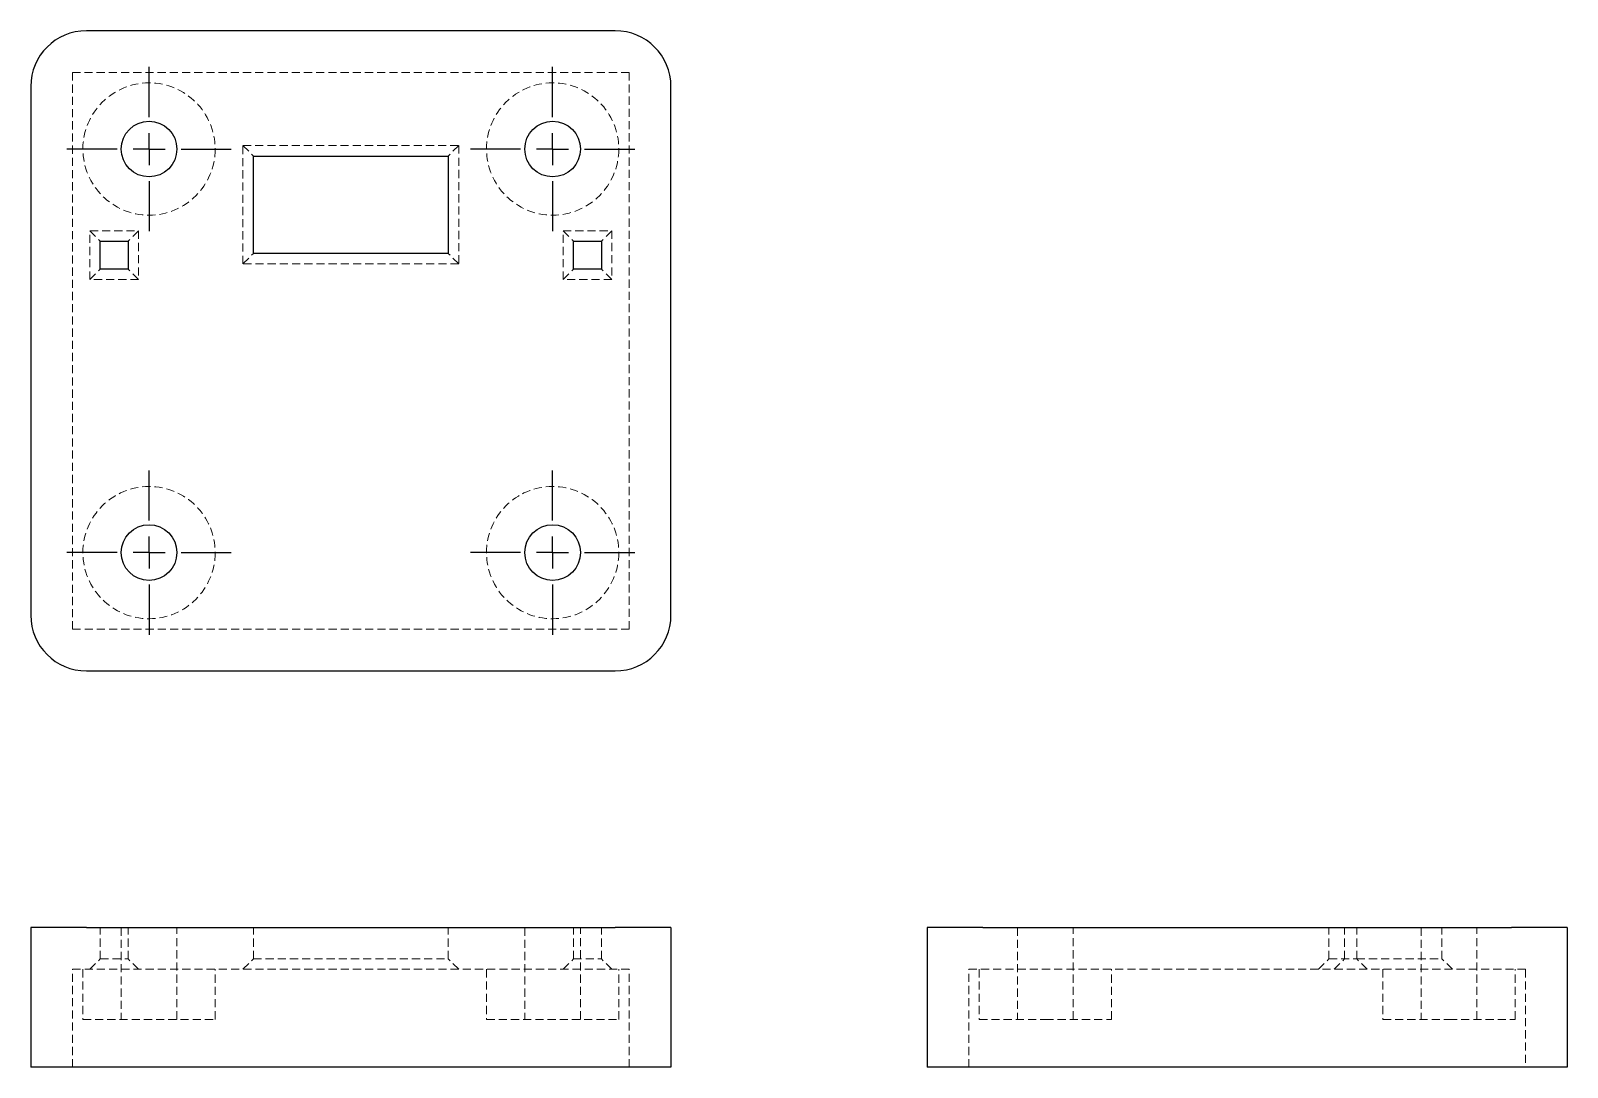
# Model space of a CAD drawing. Header units: millimetres. Extents: x 33 to 273, y 46 to 208.
import ezdxf

# ---------------------------------------------------------------- set-up
doc = ezdxf.new("R2010")
doc.units = ezdxf.units.MM
doc.linetypes.add('HIDDEN', pattern=[1.905, 1.27, -0.635])
doc.layers.add('10', color=7, linetype='Continuous')

# ---------------------------------------------------------------- blocks, each defined once
blk = doc.blocks.new('SW_CENTERMARKSYMBOL_0')
at = {"layer": '10', "color": 0}
for p, q in [((0, 5), (0, 12.83)), ((0, 0), (0, 2.5)), ((-5, 0), (-12.83, 0)), ((0, 0), (-2.5, 0)), ((0, 0), (0, -2.5)), ((0, 0), (2.5, 0)), ((5, 0), (12.83, 0)), ((0, -5), (0, -12.83))]:
    blk.add_line(p, q, dxfattribs=at)
blk = doc.blocks.new('SW_CENTERMARKSYMBOL_1')
at = {"layer": '10', "color": 0}
for p, q in [((0, 5), (0, 12.83)), ((0, 0), (0, 2.5)), ((-5, 0), (-12.83, 0)), ((0, 0), (-2.5, 0)), ((0, 0), (0, -2.5)), ((0, 0), (2.5, 0)), ((5, 0), (12.83, 0)), ((0, -5), (0, -12.83))]:
    blk.add_line(p, q, dxfattribs=at)
blk = doc.blocks.new('SW_CENTERMARKSYMBOL_2')
at = {"layer": '10', "color": 0}
for p, q in [((0, 5), (0, 12.83)), ((0, 0), (0, 2.5)), ((-5, 0), (-12.83, 0)), ((0, 0), (-2.5, 0)), ((0, 0), (0, -2.5)), ((0, 0), (2.5, 0)), ((5, 0), (12.83, 0)), ((0, -5), (0, -12.83))]:
    blk.add_line(p, q, dxfattribs=at)
blk = doc.blocks.new('SW_CENTERMARKSYMBOL_3')
at = {"layer": '10', "color": 0}
for p, q in [((0, 5), (0, 12.83)), ((0, 0), (0, 2.5)), ((-5, 0), (-12.83, 0)), ((0, 0), (-2.5, 0)), ((0, 0), (0, -2.5)), ((0, 0), (2.5, 0)), ((5, 0), (12.83, 0)), ((0, -5), (0, -12.83))]:
    blk.add_line(p, q, dxfattribs=at)

msp = doc.modelspace()

# ---------------------------------------------------------------- linework, layer by layer
at = {"color": 7, "linetype": 'Continuous', "lineweight": 25}
for p, q in [((124.3, 208), (41.7, 208)), ((33, 199.3), (33, 116.7)), ((133, 116.7), (133, 199.3)), ((67.78, 188.43), (98.22, 188.43)), ((67.78, 173.22), (67.78, 188.43)), ((98.22, 188.43), (98.22, 173.22)), ((43.87, 170.77), (43.87, 175.12)), ((43.87, 175.12), (48.22, 175.12)), ((48.22, 175.12), (48.22, 170.77)), ((98.22, 173.22), (67.78, 173.22)), ((117.78, 175.12), (122.13, 175.12)), ((117.78, 170.77), (117.78, 175.12)), ((122.13, 175.12), (122.13, 170.77)), ((48.22, 170.77), (43.87, 170.77)), ((122.13, 170.77), (117.78, 170.77)), ((41.7, 108), (124.3, 108)), ((33, 67.91), (33, 46.09)), ((41.7, 67.91), (33, 67.91)), ((41.7, 67.91), (124.3, 67.91)), ((133, 67.91), (124.3, 67.91)), ((133, 67.91), (133, 46.09)), ((173, 67.91), (173, 46.09)), ((181.7, 67.91), (173, 67.91)), ((181.7, 67.91), (264.3, 67.91)), ((273, 67.91), (264.3, 67.91)), ((273, 67.91), (273, 46.09)), ((41.7, 46.09), (33, 46.09)), ((124.3, 46.09), (41.7, 46.09)), ((133, 46.09), (124.3, 46.09)), ((181.7, 46.09), (173, 46.09)), ((264.3, 46.09), (181.7, 46.09)), ((273, 46.09), (264.3, 46.09))]:
    msp.add_line(p, q, dxfattribs=at)
at = {"color": 7, "linetype": 'HIDDEN', "lineweight": 18}
for p, q in [((126.48, 201.48), (39.52, 201.48)), ((39.52, 201.48), (39.52, 114.52)), ((126.48, 114.52), (126.48, 201.48)), ((66.15, 190.07), (67.78, 188.43)), ((66.15, 171.59), (66.15, 190.07)), ((66.15, 190.07), (99.85, 190.07)), ((99.85, 190.07), (98.22, 188.43)), ((99.85, 190.07), (99.85, 171.59)), ((42.24, 176.75), (43.87, 175.12)), ((42.24, 169.14), (42.24, 176.75)), ((42.24, 176.75), (49.85, 176.75)), ((49.85, 176.75), (48.22, 175.12)), ((49.85, 176.75), (49.85, 169.14)), ((116.15, 176.75), (117.78, 175.12)), ((116.15, 169.14), (116.15, 176.75)), ((116.15, 176.75), (123.76, 176.75)), ((123.76, 176.75), (122.13, 175.12)), ((123.76, 176.75), (123.76, 169.14)), ((66.15, 171.59), (67.78, 173.22)), ((99.85, 171.59), (98.22, 173.22)), ((42.24, 169.14), (43.87, 170.77)), ((49.85, 169.14), (48.22, 170.77)), ((99.85, 171.59), (66.15, 171.59)), ((116.15, 169.14), (117.78, 170.77)), ((123.76, 169.14), (122.13, 170.77)), ((49.85, 169.14), (42.24, 169.14)), ((123.76, 169.14), (116.15, 169.14)), ((39.52, 114.52), (126.48, 114.52)), ((43.87, 63.02), (43.87, 67.91)), ((47.13, 67.91), (47.13, 53.57)), ((48.22, 63.02), (48.22, 67.91)), ((55.83, 53.57), (55.83, 67.91)), ((67.78, 63.02), (67.78, 67.91)), ((98.22, 63.02), (98.22, 67.91)), ((110.17, 67.91), (110.17, 53.57)), ((117.78, 63.02), (117.78, 67.91)), ((118.87, 53.57), (118.87, 67.91)), ((122.13, 63.02), (122.13, 67.91)), ((187.13, 67.91), (187.13, 53.57)), ((195.83, 53.57), (195.83, 67.91)), ((235.77, 63.02), (235.77, 67.91)), ((238.22, 63.02), (238.22, 67.91)), ((240.12, 63.02), (240.12, 67.91)), ((250.17, 67.91), (250.17, 53.57)), ((253.43, 63.02), (253.43, 67.91)), ((258.87, 53.57), (258.87, 67.91)), ((42.24, 61.39), (43.87, 63.02)), ((43.87, 63.02), (48.22, 63.02)), ((49.85, 61.39), (48.22, 63.02)), ((66.15, 61.39), (67.78, 63.02)), ((67.78, 63.02), (98.22, 63.02)), ((99.85, 61.39), (98.22, 63.02)), ((116.15, 61.39), (117.78, 63.02)), ((117.78, 63.02), (122.13, 63.02)), ((123.76, 61.39), (122.13, 63.02)), ((234.14, 61.39), (235.77, 63.02)), ((235.77, 63.02), (240.12, 63.02)), ((236.59, 61.39), (238.22, 63.02)), ((241.75, 61.39), (240.12, 63.02)), ((240.12, 63.02), (253.43, 63.02)), ((255.07, 61.39), (253.43, 63.02)), ((39.52, 61.39), (126.48, 61.39)), ((39.52, 46.09), (39.52, 61.39)), ((41.15, 61.39), (41.15, 53.57)), ((61.8, 53.57), (61.8, 61.39)), ((104.2, 61.39), (104.2, 53.57)), ((124.85, 53.57), (124.85, 61.39)), ((126.48, 46.09), (126.48, 61.39)), ((179.52, 61.39), (266.48, 61.39)), ((179.52, 46.09), (179.52, 61.39)), ((181.15, 61.39), (181.15, 53.57)), ((201.8, 53.57), (201.8, 61.39)), ((244.2, 61.39), (244.2, 53.57)), ((264.85, 53.57), (264.85, 61.39)), ((266.48, 61.39), (266.48, 46.09)), ((41.15, 53.57), (61.8, 53.57)), ((104.2, 53.57), (124.85, 53.57)), ((181.15, 53.57), (191.48, 53.57)), ((191.48, 53.57), (201.8, 53.57)), ((244.2, 53.57), (254.52, 53.57)), ((254.52, 53.57), (264.85, 53.57))]:
    msp.add_line(p, q, dxfattribs=at)
for centre in [(51.48, 189.52), (114.52, 189.52), (51.48, 126.48), (114.52, 126.48)]:
    msp.add_circle(centre, 10.33, dxfattribs=at)
at = {"color": 7, "linetype": 'Continuous', "lineweight": 25}
for centre in [(51.48, 189.52), (114.52, 189.52), (51.48, 126.48), (114.52, 126.48)]:
    msp.add_circle(centre, 4.35, dxfattribs=at)
for centre, start, end in [((41.7, 199.3), 90, 180), ((124.3, 199.3), 0, 90), ((41.7, 116.7), 180, 270), ((124.3, 116.7), 270, 0)]:
    msp.add_arc(centre, 8.7, start, end, dxfattribs=at)

# ---------------------------------------------------------------- block references
at = {"layer": '10'}
for name, p in [('SW_CENTERMARKSYMBOL_3', (51.48, 189.52)), ('SW_CENTERMARKSYMBOL_2', (114.52, 189.52)), ('SW_CENTERMARKSYMBOL_1', (51.48, 126.48)), ('SW_CENTERMARKSYMBOL_0', (114.52, 126.48))]:
    msp.add_blockref(name, p, dxfattribs=at)

doc.saveas('drawing.dxf')
